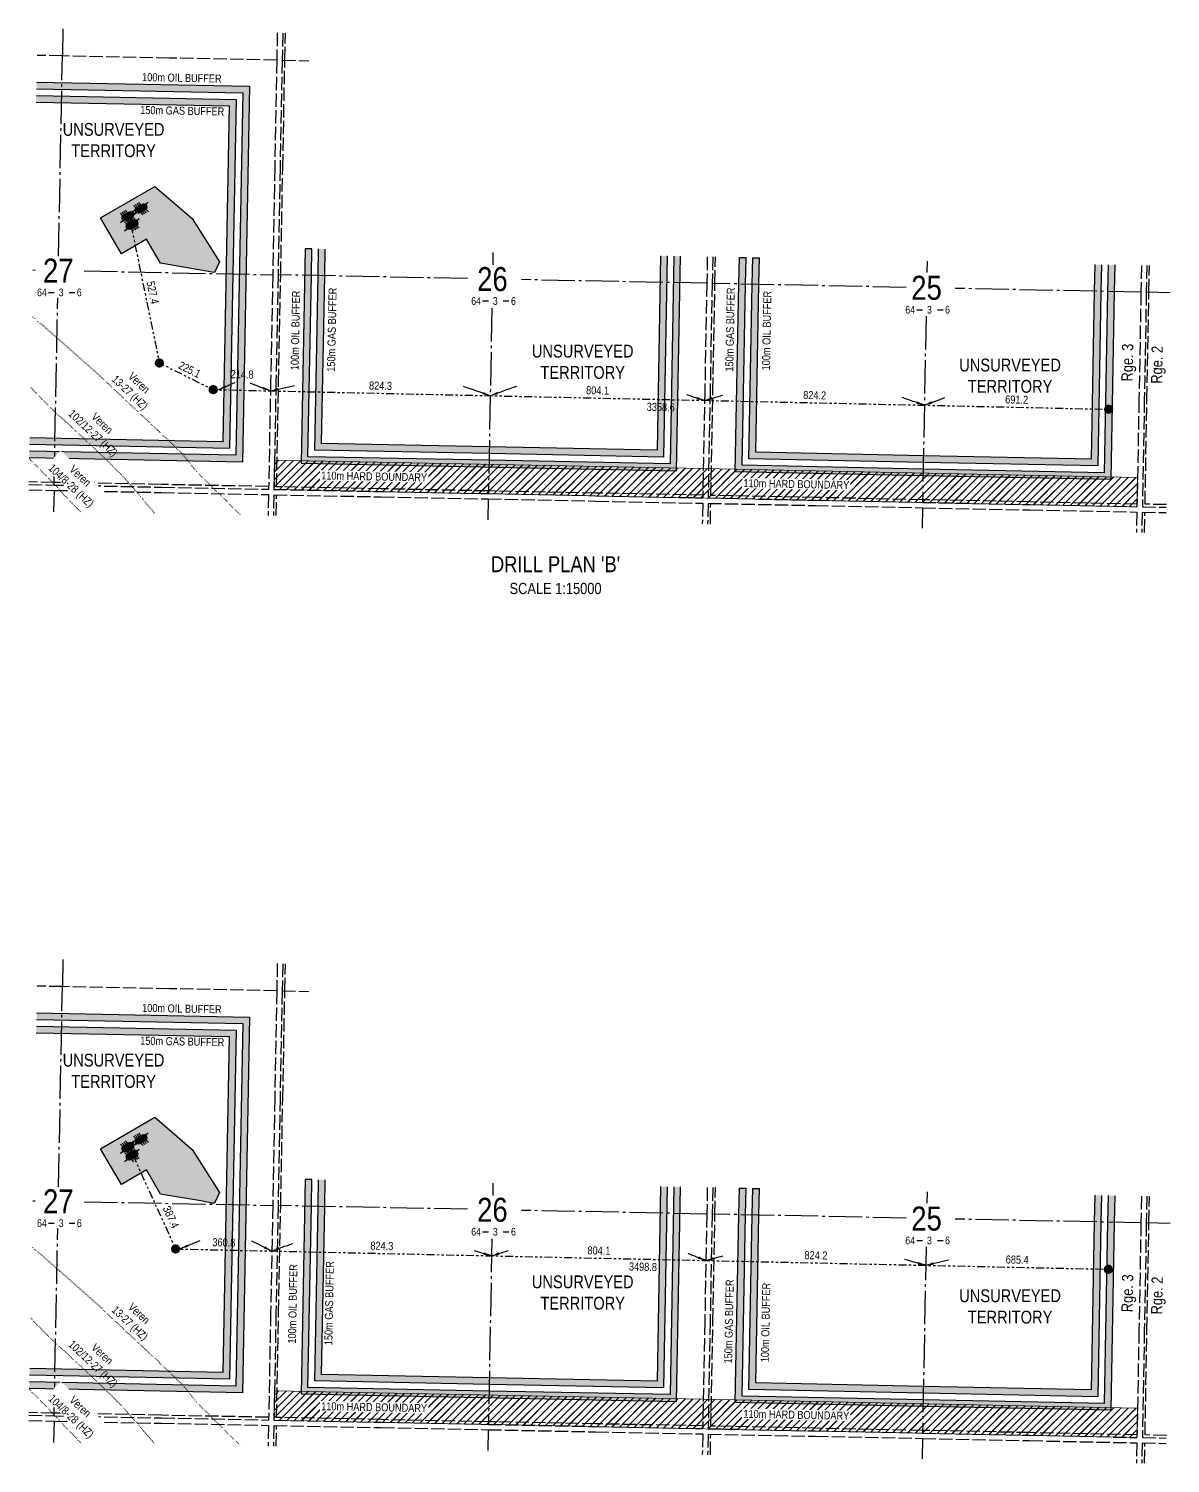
# Model space of a CAD drawing. Extents: x 398953 to 418778, y 6021401 to 6052343.
# Drawn here: x 408631 to 412910, y 6033835 to 6039212 of the extents above; entities that cross this region are included whole.
import ezdxf
from ezdxf.enums import TextEntityAlignment as Align

# ---------------------------------------------------------------- set-up
doc = ezdxf.new("R2010")
doc.units = 0
doc.header["$LTSCALE"] = 5
for name, pattern in [('foc-DOT', [1, 0.2, -0.8]), ('foc-DRILLPATH', [14.75, 6, -1.75, 1.75, -1.75, 1.75, -1.75]), ('foc-QUARTERLINE', [33, 25, -3, 2, -3]), ('foc-UNSURVEYED', [12.5, 10, -2.5])]:
    doc.linetypes.add(name, pattern=pattern)
for name, color, linetype in [('10', 1, 'Continuous'), ('9', 3, 'Continuous'), ('_.undo', 7, 'Continuous'), ('ABADATA-DRILL', 8, 'foc-DOT'), ('ABADATA-DRILL-T', 8, 'Continuous'), ('AS-DRILL', 8, 'foc-DOT'), ('AS-TARGET-GAS', 182, 'Continuous'), ('AS-TARGET-GAS-H', 181, 'Continuous'), ('AS-TARGET-OIL', 146, 'Continuous'), ('AS-TARGET-OIL-H', 131, 'Continuous'), ('D-TXT', 6, 'Continuous'), ('DETAIL-T', 7, 'Continuous'), ('L-BD', 7, 'Continuous'), ('L-MON', 1, 'Continuous'), ('L-SECLBL', 7, 'Continuous'), ('L-SECQ', 8, 'foc-QUARTERLINE'), ('L-USEC', 7, 'foc-UNSURVEYED'), ('P-BUFFER-PURPLE-T', 187, 'Continuous'), ('P-PDRILLPATH', 12, 'foc-DRILLPATH'), ('P-PROPOSED', 10, 'Continuous'), ('P-PROPOSED-H', 21, 'Continuous')]:
    doc.layers.add(name, color=color, linetype=linetype)
doc.layers.add('T-TIE-T', color=201, linetype='Continuous', lineweight=18)
doc.styles.add('80CG', font='ARIALN.TTF', dxfattribs={"height": 10})
doc.styles.add('80L', font='ARIALN.TTF', dxfattribs={"height": 10})
doc.styles.add('SIMPLEX', font='ARIALN.TTF')
doc.dimstyles.new('Compass 5 000', dxfattribs={"dimscale": 5, "dimtxt": 9, "dimasz": 2, "dimexe": 0.2, "dimexo": 0.0625, "dimgap": 0.5, "dimtad": 0, "dimtih": 1, "dimtoh": 1, "dimzin": 0, "dimdsep": 46, "dimtxsty": '80CG', "dimcen": 0.1, "dimse1": 1, "dimse2": 1, "dimclrd": 256, "dimclrt": 256, "dimaunit": 1, "dimadec": 4, "dimazin": 0, "dimtfac": 0.06, "dimtofl": 0, "dimtmove": 0, "dimatfit": 1, "dimfxl": 0.2, "dimtolj": 1, "dimtzin": 0, "dimlwd": -1, "dimarcsym": 0})

# ---------------------------------------------------------------- blocks, each defined once
blk = doc.blocks.new('L-SECLBL')
at = {"layer": '9', "color": 7}
for p, q in [((-5.1, -27.8), (-12.3, -27.8)), ((20.7, -27.8), (13.5, -27.8))]:
    blk.add_line(p, q, dxfattribs=at)
at = {"layer": '10', "color": 2, "style": 'SIMPLEX'}
blk.add_attdef('SEC', text='', height=30, dxfattribs=at).set_placement((0, 0), align=Align.MIDDLE)
at = {"layer": '10', "color": 5, "style": '80L'}
blk.add_attdef('TWP', text='', height=9.5, dxfattribs=at).set_placement((-14.4, -27.4), align=Align.MIDDLE_RIGHT)
blk.add_attdef('RGE', text='', height=9.5, dxfattribs=at).set_placement((3.6, -27.4), align=Align.MIDDLE_CENTER)
blk.add_attdef('MER', text='', height=9.5, dxfattribs=at).set_placement((23.2, -27.4), align=Align.MIDDLE_LEFT)
blk = doc.blocks.new('plbh')
at = {"layer": 'L-MON'}
h = blk.add_hatch(color=255, dxfattribs=at)
h.dxf.hatch_style = 1
edge = h.paths.add_edge_path()
edge.add_arc((0, 0), 1.16, 0, 360)
h = blk.add_hatch(color=256, dxfattribs=at)
h.dxf.hatch_style = 1
h.paths.add_polyline_path([(-0.96, 0, 1), (0.96, 0, 1)])
h.paths.add_polyline_path([(0.91, 0, -1), (-0.91, 0, -1)], flags=16)
h.paths.add_polyline_path([(0.45, 0, -1), (-0.45, 0, -1)], flags=0)
h = blk.add_hatch(color=256, dxfattribs=at)
h.dxf.hatch_style = 1
h.paths.add_polyline_path([(-0.45, 0, 1), (0.45, 0, 1)])
h.paths.add_polyline_path([(0.4, 0, -1), (-0.4, 0, -1)], flags=16)
at = {"layer": 'L-MON', "color": 240}
for radius in [0.96, 0.91, 0.45, 0.4]:
    blk.add_circle((0, 0), radius, dxfattribs=at)
blk = doc.blocks.new('WC')
at = {"layer": 'L-MON'}
h = blk.add_hatch(color=255, dxfattribs=at)
h.dxf.hatch_style = 1
edge = h.paths.add_edge_path()
edge.add_arc((0, 0), 0.9, 0, 360)
at = {"layer": 'L-MON', "color": 240, "flags": 128}
for points in [[(-0.62, 0.5), (-1.23, 1.12)], [(0.52, 0.61), (1.13, 1.21)], [(-1.18, -1.18), (-0.56, -0.57)], [(1.16, -1.18), (0.56, -0.57)]]:
    blk.add_lwpolyline(points, dxfattribs=at)
at = {"layer": 'L-MON', "color": 240}
for radius in [0.8, 0.373]:
    blk.add_circle((0, 0), radius, dxfattribs=at)

msp = doc.modelspace()

# ---------------------------------------------------------------- hatches: boundary and pattern name
at = {"layer": 'AS-TARGET-GAS-H'}
h = msp.add_hatch(color=256, dxfattribs=at)
h.dxf.hatch_style = 1
h.paths.add_polyline_path([(408659.553, 6038961.803), (408659.063, 6038936.818), (409382.399, 6038922.455), (409358.27, 6037664.064), (408634.558, 6037678.401), (408634.063, 6037653.417), (409382.775, 6037638.584), (409407.863, 6038946.943)])
h = msp.add_hatch(color=256, dxfattribs=at)
h.dxf.hatch_style = 1
h.paths.add_polyline_path([(409717.158, 6038386.314), (409742.142, 6038385.812), (409740.228, 6038286.032), (409728.162, 6037656.735), (410357.137, 6037644.273), (410985.771, 6037631.834), (410999.49, 6038360.571), (411024.474, 6038360.069), (411010.285, 6037606.355), (410356.643, 6037619.289), (409702.699, 6037632.246), (409715.244, 6038286.511)], flags=17)
h = msp.add_hatch(color=256, dxfattribs=at)
h.dxf.hatch_style = 1
h.paths.add_polyline_path([(411344.395, 6038353.647), (411369.379, 6038353.145), (411367.509, 6038253.83), (411355.661, 6037624.383), (411984.757, 6037611.509), (412613.145, 6037598.645), (412624.764, 6038227.712), (412626.615, 6038327.905), (412651.599, 6038327.404), (412649.748, 6038227.25), (412637.667, 6037573.148), (411984.246, 6037586.525), (411330.207, 6037599.909), (411342.525, 6038254.3)], flags=17)
h = msp.add_hatch(color=256, dxfattribs=at)
h.dxf.hatch_style = 1
h.paths.add_polyline_path([(408659.553, 6035473.729), (408659.063, 6035448.745), (409382.399, 6035434.381), (409358.27, 6034175.991), (408634.558, 6034190.328), (408634.063, 6034165.344), (409382.775, 6034150.511), (409407.863, 6035458.87)])
h = msp.add_hatch(color=256, dxfattribs=at)
h.dxf.hatch_style = 1
h.paths.add_polyline_path([(409717.158, 6034898.241), (409742.142, 6034897.739), (409740.228, 6034797.959), (409728.162, 6034168.662), (410357.137, 6034156.2), (410985.771, 6034143.761), (410999.49, 6034872.497), (411024.474, 6034871.996), (411010.285, 6034118.282), (410356.643, 6034131.216), (409702.699, 6034144.172), (409715.244, 6034798.438)], flags=17)
h = msp.add_hatch(color=256, dxfattribs=at)
h.dxf.hatch_style = 1
h.paths.add_polyline_path([(411344.395, 6034865.573), (411369.379, 6034865.072), (411367.509, 6034765.757), (411355.661, 6034136.309), (411984.757, 6034123.435), (412613.145, 6034110.571), (412624.764, 6034739.639), (412626.615, 6034839.832), (412651.599, 6034839.331), (412649.748, 6034739.177), (412637.667, 6034085.075), (411984.246, 6034098.452), (411330.207, 6034111.836), (411342.525, 6034766.227)], flags=17)
at = {"layer": 'AS-TARGET-OIL-H'}
h = msp.add_hatch(color=256, dxfattribs=at)
h.dxf.hatch_style = 1
h.paths.add_polyline_path([(408660.533, 6039011.771), (408660.043, 6038986.787), (409433.326, 6038971.431), (409407.28, 6037613.105), (408633.568, 6037628.433), (408633.073, 6037603.449), (409431.786, 6037587.625), (409458.789, 6038995.92)])
h = msp.add_hatch(color=256, dxfattribs=at)
h.dxf.hatch_style = 1
h.paths.add_polyline_path([(409692.174, 6038386.816), (409667.189, 6038387.295), (409651.772, 6037583.268), (411059.313, 6037555.398), (411074.439, 6038358.941), (411049.458, 6038359.568), (411034.799, 6037580.876), (410356.149, 6037594.305), (409677.235, 6037607.756), (409690.259, 6038286.99)])
h = msp.add_hatch(color=256, dxfattribs=at)
h.dxf.hatch_style = 1
h.paths.add_polyline_path([(411294.427, 6038354.65), (411319.411, 6038354.148), (411317.54, 6038254.77), (411304.752, 6037575.436), (411983.735, 6037561.541), (412662.19, 6037547.652), (412674.733, 6038226.789), (412676.583, 6038326.902), (412701.567, 6038326.401), (412699.718, 6038226.327), (412686.712, 6037522.156), (411983.223, 6037536.557), (411279.298, 6037550.962), (411292.555, 6038255.241)])
h = msp.add_hatch(color=256, dxfattribs=at)
h.dxf.hatch_style = 1
h.paths.add_polyline_path([(408660.533, 6035523.698), (408660.043, 6035498.714), (409433.326, 6035483.358), (409407.28, 6034125.032), (408633.568, 6034140.36), (408633.073, 6034115.376), (409431.786, 6034099.552), (409458.789, 6035507.847)])
h = msp.add_hatch(color=256, dxfattribs=at)
h.dxf.hatch_style = 1
h.paths.add_polyline_path([(409692.174, 6034898.742), (409667.189, 6034899.221), (409651.772, 6034095.195), (411059.313, 6034067.325), (411074.439, 6034870.868), (411049.458, 6034871.494), (411034.799, 6034092.803), (410356.149, 6034106.232), (409677.235, 6034119.683), (409690.259, 6034798.917)])
h = msp.add_hatch(color=256, dxfattribs=at)
h.dxf.hatch_style = 1
h.paths.add_polyline_path([(411294.427, 6034866.576), (411319.411, 6034866.075), (411317.54, 6034766.697), (411304.752, 6034087.363), (411983.735, 6034073.468), (412662.19, 6034059.579), (412674.733, 6034738.715), (412676.583, 6034838.829), (412701.567, 6034838.328), (412699.718, 6034738.254), (412686.712, 6034034.082), (411983.223, 6034048.484), (411279.298, 6034062.889), (411292.555, 6034767.168)])
at = {"layer": 'P-PROPOSED-H'}
h = msp.add_hatch(color=256, dxfattribs=at)
h.dxf.hatch_style = 1
h.paths.add_polyline_path([(409071.707, 6038423.032), (408978.19, 6038368.548), (408900.196, 6038502.417), (409103.591, 6038620.918), (409243.215, 6038499.919), (409346.272, 6038338.366), (409326.699, 6038298.563), (409317.598, 6038298.741), (409275.579, 6038306.513), (409124.364, 6038332.652)])
h = msp.add_hatch(color=256, dxfattribs=at)
h.dxf.hatch_style = 1
h.paths.add_polyline_path([(409071.707, 6034934.959), (408978.19, 6034880.475), (408900.196, 6035014.344), (409103.591, 6035132.845), (409243.215, 6035011.846), (409346.272, 6034850.293), (409326.699, 6034810.49), (409317.598, 6034810.668), (409275.579, 6034818.44), (409124.364, 6034844.579)])
at = {"layer": 'T-TIE-T', "linetype": 'Continuous'}
h = msp.add_hatch(dxfattribs=at)
h.set_pattern_fill('JIS_LC_20', color=256, scale=0.999128)
h.set_pattern_definition([(45, (-31738.768, -13132.653), (-14.12980948, 14.12980948), []), (45, (-31738.368, -13132.653), (-14.12980948, 14.12980948), [])])
h.paths.add_polyline_path([(412784.802, 6037420.17), (409549.919, 6037485.309), (409552.133, 6037595.238), (411159.544, 6037563.411), (412787.016, 6037530.1)])
h = msp.add_hatch(dxfattribs=at)
h.set_pattern_fill('JIS_LC_20', color=256, scale=0.999128)
h.set_pattern_definition([(45, (-31738.768, -16620.726), (-14.12980948, 14.12980948), []), (45, (-31738.368, -16620.726), (-14.12980948, 14.12980948), [])])
h.paths.add_polyline_path([(412784.802, 6033932.097), (409549.919, 6033997.235), (409552.133, 6034107.165), (411159.544, 6034075.338), (412787.016, 6034042.027)])

# ---------------------------------------------------------------- linework, layer by layer
at = {"layer": 'ABADATA-DRILL', "flags": 128}
for points in [[(409102.751, 6037396.168), (409098.72, 6037400.892), (409086.062, 6037415.708), (409073.589, 6037430.27), (409061.039, 6037444.963), (409048.6, 6037459.705), (409036.219, 6037474.385), (409023.677, 6037488.998), (409011.085, 6037503.603), (408998.359, 6037517.98), (408985.227, 6037532.054), (408971.91, 6037545.923), (408958.502, 6037559.683), (408944.919, 6037573.216), (408931.035, 6037586.675), (408917.228, 6037600.002), (408903.464, 6037613.439), (408889.737, 6037626.765), (408875.901, 6037640.133), (408861.962, 6037653.343), (408847.911, 6037666.435), (408833.89, 6037679.556), (408819.837, 6037692.578), (408805.695, 6037705.612), (408791.484, 6037718.747), (408777.36, 6037731.711), (408763.156, 6037744.626), (408748.942, 6037757.601), (408734.841, 6037770.694), (408720.864, 6037784.005), (408706.941, 6037797.565), (408693.258, 6037811.06), (408679.647, 6037824.694), (408666.295, 6037838.262), (408652.827, 6037852.023), (408639.408, 6037865.753), (408638.148, 6037867.017)], [(408824.466, 6037401.625), (408813.591, 6037413.018), (408800.193, 6037426.808), (408786.725, 6037440.609), (408773.339, 6037454.488), (408759.359, 6037469.209), (408746.207, 6037483.304), (408733.114, 6037497.308), (408719.942, 6037511.404), (408706.726, 6037525.32), (408693.35, 6037539.189), (408680.063, 6037553.017), (408666.858, 6037566.973), (408653.248, 6037580.636), (408639.186, 6037593.679), (408632.948, 6037599.405)], [(409102.751, 6033908.095), (409098.72, 6033912.819), (409086.062, 6033927.634), (409073.589, 6033942.197), (409061.039, 6033956.89), (409048.6, 6033971.632), (409036.219, 6033986.312), (409023.677, 6034000.925), (409011.085, 6034015.53), (408998.359, 6034029.907), (408985.227, 6034043.981), (408971.91, 6034057.849), (408958.502, 6034071.609), (408944.919, 6034085.143), (408931.035, 6034098.601), (408917.228, 6034111.929), (408903.464, 6034125.366), (408889.737, 6034138.691), (408875.901, 6034152.06), (408861.962, 6034165.269), (408847.911, 6034178.362), (408833.89, 6034191.483), (408819.837, 6034204.505), (408805.695, 6034217.539), (408791.484, 6034230.674), (408777.36, 6034243.638), (408763.156, 6034256.553), (408748.942, 6034269.528), (408734.841, 6034282.621), (408720.864, 6034295.932), (408706.941, 6034309.492), (408693.258, 6034322.987), (408679.647, 6034336.62), (408666.295, 6034350.189), (408652.827, 6034363.95), (408639.408, 6034377.68), (408638.148, 6034378.943)], [(408824.466, 6033913.552), (408813.591, 6033924.945), (408800.193, 6033938.735), (408786.725, 6033952.536), (408773.339, 6033966.415), (408759.359, 6033981.136), (408746.207, 6033995.231), (408733.114, 6034009.235), (408719.942, 6034023.33), (408706.726, 6034037.247), (408693.35, 6034051.116), (408680.063, 6034064.943), (408666.858, 6034078.899), (408653.248, 6034092.563), (408639.186, 6034105.606), (408632.948, 6034111.332)]]:
    msp.add_lwpolyline(points, dxfattribs=at)
at = {"layer": 'AS-DRILL', "flags": 128}
for points in [[(409423.797, 6037389.873), (409411.056, 6037402.417), (409397.549, 6037415.699), (409394.369, 6037418.86), (409384.058, 6037429.31), (409375.896, 6037437.638), (409370.529, 6037443.042), (409356.925, 6037456.506), (409343.181, 6037469.992), (409329.545, 6037483.376), (409315.851, 6037496.822), (409302.108, 6037510.328), (409288.343, 6037523.735), (409274.561, 6037537.342), (409261.254, 6037551.19), (409248.866, 6037566), (409237.4, 6037581.393), (409225.254, 6037596.319), (409212.499, 6037610.756), (409199.326, 6037624.792), (409185.734, 6037638.395), (409172.103, 6037651.99), (409158.236, 6037665.288), (409144.134, 6037678.381), (409130.227, 6037691.661), (409116.502, 6037705.116), (409102.644, 6037718.365), (409088.502, 6037731.429), (409074.302, 6037744.554), (409060.901, 6037757.133), (409046.84, 6037770.286), (409032.777, 6037783.258), (409018.685, 6037796.311), (409004.577, 6037809.564), (408990.629, 6037822.864), (408976.57, 6037836.067), (408962.456, 6037849.02), (408948.381, 6037862.413), (408934.505, 6037875.801), (408920.498, 6037889.093), (408906.45, 6037902.365), (408892.235, 6037915.26), (408877.787, 6037928.029), (408863.509, 6037940.776), (408849.171, 6037953.503), (408834.712, 6037966.203), (408820.363, 6037978.911), (408805.987, 6037991.769), (408791.542, 6038004.639), (408777.134, 6038017.428), (408762.637, 6038030.179), (408748.047, 6038042.851), (408733.516, 6038055.462), (408719.106, 6038068.061), (408704.676, 6038080.72), (408690.118, 6038093.452), (408675.617, 6038106.063), (408661.067, 6038118.724), (408646.648, 6038131.413), (408643.341, 6038134.336)], [(409102.751, 6037396.168), (409098.72, 6037400.892), (409086.062, 6037415.708), (409073.589, 6037430.27), (409061.039, 6037444.963), (409048.6, 6037459.705), (409036.219, 6037474.385), (409023.677, 6037488.998), (409011.085, 6037503.603), (408998.359, 6037517.98), (408985.227, 6037532.054), (408971.91, 6037545.923), (408958.502, 6037559.683), (408944.919, 6037573.216), (408931.035, 6037586.675), (408917.228, 6037600.002), (408903.464, 6037613.439), (408889.737, 6037626.765), (408875.901, 6037640.133), (408861.962, 6037653.343), (408847.911, 6037666.435), (408833.89, 6037679.556), (408819.837, 6037692.578), (408805.695, 6037705.612), (408791.484, 6037718.747), (408777.36, 6037731.711), (408763.156, 6037744.626), (408748.942, 6037757.601), (408734.841, 6037770.694), (408720.864, 6037784.005), (408706.941, 6037797.565), (408693.258, 6037811.06), (408679.647, 6037824.694), (408666.295, 6037838.262), (408652.827, 6037852.023), (408639.408, 6037865.753), (408638.148, 6037867.017)], [(408824.466, 6037401.625), (408813.591, 6037413.018), (408800.193, 6037426.808), (408786.725, 6037440.609), (408773.339, 6037454.488), (408759.359, 6037469.209), (408746.207, 6037483.304), (408733.114, 6037497.308), (408719.942, 6037511.404), (408706.726, 6037525.32), (408693.35, 6037539.189), (408680.063, 6037553.017), (408666.858, 6037566.973), (408653.248, 6037580.636), (408639.186, 6037593.679), (408632.948, 6037599.405)], [(409423.797, 6033901.8), (409411.056, 6033914.344), (409397.549, 6033927.625), (409394.369, 6033930.787), (409384.058, 6033941.237), (409375.896, 6033949.565), (409370.529, 6033954.969), (409356.925, 6033968.433), (409343.181, 6033981.919), (409329.545, 6033995.303), (409315.851, 6034008.749), (409302.108, 6034022.255), (409288.343, 6034035.661), (409274.561, 6034049.269), (409261.254, 6034063.117), (409248.866, 6034077.927), (409237.4, 6034093.32), (409225.254, 6034108.246), (409212.499, 6034122.683), (409199.326, 6034136.719), (409185.734, 6034150.322), (409172.103, 6034163.916), (409158.236, 6034177.215), (409144.134, 6034190.308), (409130.227, 6034203.587), (409116.502, 6034217.043), (409102.644, 6034230.292), (409088.502, 6034243.356), (409074.302, 6034256.481), (409060.901, 6034269.06), (409046.84, 6034282.212), (409032.777, 6034295.185), (409018.685, 6034308.238), (409004.577, 6034321.491), (408990.629, 6034334.791), (408976.57, 6034347.993), (408962.456, 6034360.947), (408948.381, 6034374.339), (408934.505, 6034387.728), (408920.498, 6034401.019), (408906.45, 6034414.291), (408892.235, 6034427.187), (408877.787, 6034439.956), (408863.509, 6034452.703), (408849.171, 6034465.43), (408834.712, 6034478.13), (408820.363, 6034490.838), (408805.987, 6034503.696), (408791.542, 6034516.566), (408777.134, 6034529.355), (408762.637, 6034542.105), (408748.047, 6034554.778), (408733.516, 6034567.389), (408719.106, 6034579.988), (408704.676, 6034592.647), (408690.118, 6034605.379), (408675.617, 6034617.99), (408661.067, 6034630.651), (408646.648, 6034643.34), (408643.341, 6034646.263)], [(409102.751, 6033908.095), (409098.72, 6033912.819), (409086.062, 6033927.634), (409073.589, 6033942.197), (409061.039, 6033956.89), (409048.6, 6033971.632), (409036.219, 6033986.312), (409023.677, 6034000.925), (409011.085, 6034015.53), (408998.359, 6034029.907), (408985.227, 6034043.981), (408971.91, 6034057.849), (408958.502, 6034071.609), (408944.919, 6034085.143), (408931.035, 6034098.601), (408917.228, 6034111.929), (408903.464, 6034125.366), (408889.737, 6034138.691), (408875.901, 6034152.06), (408861.962, 6034165.269), (408847.911, 6034178.362), (408833.89, 6034191.483), (408819.837, 6034204.505), (408805.695, 6034217.539), (408791.484, 6034230.674), (408777.36, 6034243.638), (408763.156, 6034256.553), (408748.942, 6034269.528), (408734.841, 6034282.621), (408720.864, 6034295.932), (408706.941, 6034309.492), (408693.258, 6034322.987), (408679.647, 6034336.62), (408666.295, 6034350.189), (408652.827, 6034363.95), (408639.408, 6034377.68), (408638.148, 6034378.943)], [(408824.466, 6033913.552), (408813.591, 6033924.945), (408800.193, 6033938.735), (408786.725, 6033952.536), (408773.339, 6033966.415), (408759.359, 6033981.136), (408746.207, 6033995.231), (408733.114, 6034009.235), (408719.942, 6034023.33), (408706.726, 6034037.247), (408693.35, 6034051.116), (408680.063, 6034064.943), (408666.858, 6034078.899), (408653.248, 6034092.563), (408639.186, 6034105.606), (408632.948, 6034111.332)]]:
    msp.add_lwpolyline(points, dxfattribs=at)
at = {"layer": 'AS-TARGET-GAS-H', "flags": 128}
for points in [[(408659.553, 6038961.803), (409407.863, 6038946.943), (409382.775, 6037638.584), (408634.063, 6037653.417)], [(408659.063, 6038936.818), (409382.399, 6038922.455), (409358.27, 6037664.064), (408634.558, 6037678.401)], [(411024.474, 6038360.069), (411010.285, 6037606.355), (410356.643, 6037619.289), (409702.699, 6037632.246), (409715.244, 6038286.511), (409717.158, 6038386.314)], [(410999.49, 6038360.571), (410985.771, 6037631.834), (410357.137, 6037644.273), (409728.162, 6037656.735), (409740.228, 6038286.032), (409742.142, 6038385.812)], [(412651.599, 6038327.404), (412649.748, 6038227.25), (412637.667, 6037573.148), (411984.246, 6037586.525), (411330.207, 6037599.909), (411342.525, 6038254.3), (411344.395, 6038353.647)], [(411344.395, 6038353.647), (411369.379, 6038353.145)], [(412626.615, 6038327.905), (412624.764, 6038227.712), (412613.145, 6037598.645), (411984.757, 6037611.509), (411355.661, 6037624.383), (411367.509, 6038253.83), (411369.379, 6038353.145)], [(408659.553, 6035473.729), (409407.863, 6035458.87), (409382.775, 6034150.511), (408634.063, 6034165.344)], [(408659.063, 6035448.745), (409382.399, 6035434.381), (409358.27, 6034175.991), (408634.558, 6034190.328)], [(411024.474, 6034871.996), (411010.285, 6034118.282), (410356.643, 6034131.216), (409702.699, 6034144.172), (409715.244, 6034798.438), (409717.158, 6034898.241)], [(410999.49, 6034872.497), (410985.771, 6034143.761), (410357.137, 6034156.2), (409728.162, 6034168.662), (409740.228, 6034797.959), (409742.142, 6034897.739)], [(412651.599, 6034839.331), (412649.748, 6034739.177), (412637.667, 6034085.075), (411984.246, 6034098.452), (411330.207, 6034111.836), (411342.525, 6034766.227), (411344.395, 6034865.573)], [(411344.395, 6034865.573), (411369.379, 6034865.072)], [(412626.615, 6034839.832), (412624.764, 6034739.639), (412613.145, 6034110.571), (411984.757, 6034123.435), (411355.661, 6034136.309), (411367.509, 6034765.757), (411369.379, 6034865.072)]]:
    msp.add_lwpolyline(points, dxfattribs=at)
at = {"layer": 'AS-TARGET-OIL-H', "flags": 128}
for points in [[(408660.533, 6039011.771), (409458.789, 6038995.92), (409431.786, 6037587.625), (408633.073, 6037603.449)], [(408660.043, 6038986.787), (409433.326, 6038971.431), (409407.28, 6037613.105), (408633.568, 6037628.433)], [(409667.189, 6038387.295), (409651.772, 6037583.268), (411059.313, 6037555.398), (411074.439, 6038358.941)], [(409692.174, 6038386.816), (409667.189, 6038387.295)], [(411049.458, 6038359.568), (411034.799, 6037580.876), (410356.149, 6037594.305), (409677.235, 6037607.756), (409690.259, 6038286.99), (409692.174, 6038386.816)], [(412701.567, 6038326.401), (412699.718, 6038226.327), (412686.712, 6037522.156), (411983.223, 6037536.557), (411279.298, 6037550.962), (411292.555, 6038255.241), (411294.427, 6038354.65)], [(411294.427, 6038354.65), (411319.411, 6038354.148)], [(412676.583, 6038326.902), (412674.733, 6038226.789), (412662.19, 6037547.652), (411983.735, 6037561.541), (411304.752, 6037575.436), (411317.54, 6038254.77), (411319.411, 6038354.148)], [(408660.533, 6035523.698), (409458.789, 6035507.847), (409431.786, 6034099.552), (408633.073, 6034115.376)], [(408660.043, 6035498.714), (409433.326, 6035483.358), (409407.28, 6034125.032), (408633.568, 6034140.36)], [(409667.189, 6034899.221), (409651.772, 6034095.195), (411059.313, 6034067.325), (411074.439, 6034870.868)], [(409692.174, 6034898.742), (409667.189, 6034899.221)], [(411049.458, 6034871.494), (411034.799, 6034092.803), (410356.149, 6034106.232), (409677.235, 6034119.683), (409690.259, 6034798.917), (409692.174, 6034898.742)], [(412701.567, 6034838.328), (412699.718, 6034738.254), (412686.712, 6034034.082), (411983.223, 6034048.484), (411279.298, 6034062.889), (411292.555, 6034767.168), (411294.427, 6034866.576)], [(411294.427, 6034866.576), (411319.411, 6034866.075)], [(412676.583, 6034838.829), (412674.733, 6034738.715), (412662.19, 6034059.579), (411983.735, 6034073.468), (411304.752, 6034087.363), (411317.54, 6034766.697), (411319.411, 6034866.075)]]:
    msp.add_lwpolyline(points, dxfattribs=at)
at = {"layer": 'L-SECQ'}
for p, q in [((408759.148, 6039211.821), (408757.172, 6039109.826)), ((410370.841, 6038373.191), (410369.953, 6038326.457)), ((411997.996, 6038340.525), (411997.214, 6038298.595)), ((410275.361, 6038275.312), (409565.337, 6038289.385)), ((411172.504, 6038257.531), (410478.389, 6038271.288)), ((411919.59, 6038242.356), (411192.617, 6038257.122)), ((412799.658, 6038224.481), (412102.849, 6038238.634)), ((412909.787, 6038222.244), (412819.77, 6038224.072)), ((410366.878, 6038164.533), (410353.676, 6037469.384)), ((411994.152, 6038134.392), (411981.136, 6037436.353)), ((408725.67, 6037481.517), (408724.119, 6037401.684)), ((410353.294, 6037449.27), (410351.821, 6037371.677)), ((411980.766, 6037416.509), (411979.33, 6037339.772)), ((408759.148, 6035723.748), (408757.172, 6035621.753)), ((410370.841, 6034885.118), (410369.953, 6034838.384)), ((411997.996, 6034852.452), (411997.214, 6034810.522)), ((410275.361, 6034787.239), (409565.337, 6034801.312)), ((411172.504, 6034769.457), (410478.389, 6034783.215)), ((411919.59, 6034754.283), (411192.617, 6034769.049)), ((412799.658, 6034736.408), (412102.849, 6034750.561)), ((412909.787, 6034734.171), (412819.77, 6034735.999)), ((410366.878, 6034676.459), (410353.676, 6033981.311)), ((411994.152, 6034646.319), (411981.136, 6033948.28)), ((408725.67, 6033993.444), (408724.119, 6033913.611)), ((410353.294, 6033961.197), (410351.821, 6033883.603)), ((411980.766, 6033928.436), (411979.33, 6033851.699))]:
    msp.add_line(p, q, dxfattribs=at)
at = {"layer": 'L-SECQ', "flags": 128}
for points in [[(408742.652, 6038359.293), (408757.172, 6039109.826)], [(408646.725, 6038307.604), (408655.264, 6038307.435)], [(408838.627, 6038303.798), (409545.224, 6038289.784)], [(408726.059, 6037501.63), (408739.642, 6038203.742)], [(408742.652, 6034871.22), (408757.172, 6035621.753)], [(408646.725, 6034819.531), (408655.264, 6034819.362)], [(408838.627, 6034815.725), (409545.224, 6034801.711)], [(408726.059, 6034013.557), (408739.642, 6034715.668)]]:
    msp.add_lwpolyline(points, dxfattribs=at)
at = {"layer": 'L-USEC'}
for p, q in [((409562.602, 6039196.067), (409560.642, 6039093.873)), ((409582.715, 6039195.672), (409580.756, 6039093.488)), ((409590.799, 6039093.274), (409592.759, 6039195.475)), ((408757.172, 6039109.826), (408662.492, 6039111.706)), ((409158.907, 6039101.849), (408757.172, 6039109.826)), ((409560.642, 6039093.873), (409158.907, 6039101.849)), ((409560.642, 6039093.873), (409552.932, 6038691.829)), ((409580.756, 6039093.488), (409573.046, 6038691.443)), ((409580.755, 6039093.474), (409680.692, 6039091.489)), ((409583.089, 6038691.232), (409590.799, 6039093.274)), ((409552.932, 6038691.829), (409551.612, 6038622.941)), ((409573.046, 6038691.443), (409571.725, 6038622.556)), ((409575.38, 6038289.187), (409583.089, 6038691.232)), ((409551.612, 6038622.941), (409545.224, 6038289.784)), ((409571.725, 6038622.556), (409565.337, 6038289.398)), ((411174.378, 6038357.06), (411172.504, 6038257.531)), ((411194.491, 6038356.656), (411192.617, 6038257.152)), ((411202.66, 6038256.918), (411204.534, 6038356.454)), ((412801.503, 6038324.394), (412799.658, 6038224.481)), ((409545.224, 6038289.784), (409537.516, 6037887.74)), ((409565.337, 6038289.398), (409557.629, 6037887.354)), ((409567.672, 6037887.142), (409575.38, 6038289.187)), ((412821.616, 6038323.991), (412819.771, 6038224.109)), ((412829.814, 6038223.94), (412831.658, 6038323.789)), ((411172.504, 6038257.531), (411164.936, 6037855.498)), ((411192.617, 6038257.152), (411185.05, 6037855.12)), ((411195.092, 6037854.883), (411202.66, 6038256.918)), ((412799.658, 6038224.481), (412792.23, 6037822.318)), ((412819.771, 6038224.109), (412812.343, 6037821.946)), ((412822.386, 6037821.781), (412829.814, 6038223.94)), ((409537.516, 6037887.74), (409529.806, 6037485.707)), ((409557.629, 6037887.354), (409549.919, 6037485.309)), ((409560.155, 6037495.154), (409567.672, 6037887.142)), ((411164.936, 6037855.498), (411157.369, 6037453.48)), ((411185.05, 6037855.12), (411177.481, 6037453.069)), ((411187.714, 6037462.907), (411195.092, 6037854.883)), ((412792.23, 6037822.318), (412784.802, 6037420.17)), ((412812.343, 6037821.946), (412804.916, 6037419.811)), ((412815.144, 6037429.674), (412822.386, 6037821.781)), ((408630.694, 6037483.399), (408725.67, 6037481.517)), ((408631.093, 6037503.512), (408726.068, 6037501.63)), ((408726.253, 6037511.674), (408631.28, 6037513.556)), ((408725.67, 6037481.517), (409127.545, 6037473.556)), ((408726.068, 6037501.63), (409127.943, 6037493.669)), ((409128.126, 6037503.712), (408726.253, 6037511.674)), ((409127.545, 6037473.556), (409529.421, 6037465.594)), ((409127.943, 6037493.669), (409529.806, 6037485.707)), ((409529.999, 6037495.751), (409128.126, 6037503.712)), ((409529.421, 6037465.594), (409527.93, 6037387.831)), ((409549.534, 6037465.195), (409548.044, 6037387.446)), ((409549.534, 6037465.195), (409951.401, 6037457.233)), ((409549.919, 6037485.309), (409951.799, 6037477.346)), ((409558.087, 6037387.24), (409559.577, 6037464.996)), ((409951.977, 6037487.391), (409560.155, 6037495.154)), ((409951.799, 6037477.346), (410353.677, 6037469.384)), ((410353.851, 6037479.427), (409951.977, 6037487.391)), ((410353.676, 6037469.384), (410755.532, 6037461.432)), ((410755.704, 6037471.476), (410353.851, 6037479.427)), ((411157.558, 6037463.524), (410755.704, 6037471.476)), ((409951.401, 6037457.233), (410353.278, 6037449.271)), ((410353.278, 6037449.271), (410755.134, 6037441.319)), ((410755.134, 6037441.319), (411156.99, 6037433.367)), ((410755.532, 6037461.432), (411157.369, 6037453.48)), ((411156.99, 6037433.367), (411155.532, 6037355.917)), ((411177.103, 6037432.955), (411175.646, 6037355.539)), ((411177.103, 6037432.955), (411578.929, 6037424.732)), ((411177.481, 6037453.069), (411579.34, 6037444.845)), ((411185.689, 6037355.326), (411187.146, 6037432.75)), ((411579.493, 6037454.889), (411187.714, 6037462.907)), ((411578.929, 6037424.732), (411980.766, 6037416.509)), ((411579.34, 6037444.845), (411981.177, 6037436.622)), ((411981.328, 6037446.666), (411579.493, 6037454.889)), ((411980.766, 6037416.509), (412382.598, 6037408.282)), ((411981.177, 6037436.622), (412383.01, 6037428.395)), ((412383.157, 6037438.44), (411981.328, 6037446.666)), ((412383.01, 6037428.395), (412784.802, 6037420.17)), ((412784.988, 6037430.214), (412383.157, 6037438.44)), ((412804.916, 6037419.811), (412894.873, 6037418.203)), ((412895.072, 6037428.245), (412815.144, 6037429.674)), ((412382.598, 6037408.282), (412784.431, 6037400.057)), ((412784.431, 6037400.057), (412783.027, 6037324.006)), ((412804.545, 6037399.698), (412803.14, 6037323.634)), ((412804.545, 6037399.698), (412894.513, 6037398.089)), ((412813.182, 6037323.414), (412814.587, 6037399.518)), ((409562.602, 6035707.993), (409560.642, 6035605.8)), ((409582.715, 6035707.599), (409580.756, 6035605.414)), ((409590.799, 6035605.201), (409592.759, 6035707.402)), ((408757.172, 6035621.753), (408662.492, 6035623.633)), ((409158.907, 6035613.776), (408757.172, 6035621.753)), ((409560.642, 6035605.8), (409158.907, 6035613.776)), ((409560.642, 6035605.8), (409552.932, 6035203.756)), ((409580.756, 6035605.414), (409573.046, 6035203.37)), ((409580.755, 6035605.401), (409680.692, 6035603.416)), ((409583.089, 6035203.159), (409590.799, 6035605.201)), ((409552.932, 6035203.756), (409551.612, 6035134.868)), ((409573.046, 6035203.37), (409571.725, 6035134.482)), ((409575.38, 6034801.114), (409583.089, 6035203.159)), ((409551.612, 6035134.868), (409545.224, 6034801.711)), ((409571.725, 6035134.482), (409565.337, 6034801.325)), ((411174.378, 6034868.987), (411172.504, 6034769.457)), ((411194.491, 6034868.583), (411192.617, 6034769.079)), ((411202.66, 6034768.845), (411204.534, 6034868.381)), ((412801.503, 6034836.321), (412799.658, 6034736.408)), ((412821.616, 6034835.918), (412819.771, 6034736.036)), ((412829.814, 6034735.867), (412831.658, 6034835.716)), ((409545.224, 6034801.711), (409537.516, 6034399.667)), ((409565.337, 6034801.325), (409557.629, 6034399.281)), ((409567.672, 6034399.069), (409575.38, 6034801.114)), ((411172.504, 6034769.457), (411164.936, 6034367.425)), ((411192.617, 6034769.079), (411185.05, 6034367.046)), ((411195.092, 6034366.81), (411202.66, 6034768.845)), ((412799.658, 6034736.408), (412792.23, 6034334.244)), ((412819.771, 6034736.036), (412812.343, 6034333.873)), ((412822.386, 6034333.708), (412829.814, 6034735.867)), ((409537.516, 6034399.667), (409529.806, 6033997.634)), ((409557.629, 6034399.281), (409549.919, 6033997.235)), ((409560.155, 6034007.08), (409567.672, 6034399.069)), ((411164.936, 6034367.425), (411157.369, 6033965.407)), ((411185.05, 6034367.046), (411177.481, 6033964.995)), ((411187.714, 6033974.834), (411195.092, 6034366.81)), ((412792.23, 6034334.244), (412784.802, 6033932.097)), ((412812.343, 6034333.873), (412804.916, 6033931.738)), ((412815.144, 6033941.601), (412822.386, 6034333.708)), ((408726.253, 6034023.601), (408631.28, 6034025.483)), ((409128.126, 6034015.639), (408726.253, 6034023.601)), ((408630.694, 6033995.326), (408725.67, 6033993.444)), ((408631.093, 6034015.439), (408726.068, 6034013.557)), ((408725.67, 6033993.444), (409127.545, 6033985.482)), ((408726.068, 6034013.557), (409127.943, 6034005.596)), ((409127.545, 6033985.482), (409529.421, 6033977.521)), ((409127.943, 6034005.596), (409529.806, 6033997.634)), ((409529.999, 6034007.677), (409128.126, 6034015.639)), ((409529.421, 6033977.521), (409527.93, 6033899.758)), ((409549.534, 6033977.122), (409548.044, 6033899.373)), ((409549.534, 6033977.122), (409951.401, 6033969.16)), ((409549.919, 6033997.235), (409951.799, 6033989.273)), ((409558.087, 6033899.167), (409559.577, 6033976.923)), ((409951.977, 6033999.318), (409560.155, 6034007.08)), ((409951.799, 6033989.273), (410353.677, 6033981.311)), ((410353.851, 6033991.354), (409951.977, 6033999.318)), ((410353.676, 6033981.311), (410755.532, 6033973.359)), ((410755.704, 6033983.403), (410353.851, 6033991.354)), ((410755.532, 6033973.359), (411157.369, 6033965.407)), ((411157.558, 6033975.451), (410755.704, 6033983.403)), ((411579.493, 6033966.816), (411187.714, 6033974.834)), ((409951.401, 6033969.16), (410353.278, 6033961.198)), ((410353.278, 6033961.198), (410755.134, 6033953.246)), ((410755.134, 6033953.246), (411156.99, 6033945.294)), ((411156.99, 6033945.294), (411155.532, 6033867.844)), ((411177.103, 6033944.882), (411175.646, 6033867.466)), ((411177.103, 6033944.882), (411578.929, 6033936.659)), ((411177.481, 6033964.995), (411579.34, 6033956.772)), ((411185.689, 6033867.253), (411187.146, 6033944.676)), ((411578.929, 6033936.659), (411980.766, 6033928.436)), ((411579.34, 6033956.772), (411981.177, 6033948.548)), ((411981.328, 6033958.593), (411579.493, 6033966.816)), ((411980.766, 6033928.436), (412382.598, 6033920.209)), ((411981.177, 6033948.548), (412383.01, 6033940.322)), ((412383.157, 6033950.367), (411981.328, 6033958.593)), ((412382.598, 6033920.209), (412784.431, 6033911.983)), ((412383.01, 6033940.322), (412784.802, 6033932.097)), ((412784.988, 6033942.141), (412383.157, 6033950.367)), ((412804.916, 6033931.738), (412894.873, 6033930.129)), ((412895.072, 6033940.171), (412815.144, 6033941.601)), ((412784.431, 6033911.983), (412783.027, 6033835.932)), ((412804.545, 6033911.624), (412803.14, 6033835.561)), ((412804.545, 6033911.624), (412894.513, 6033910.016)), ((412813.182, 6033835.341), (412814.587, 6033911.445))]:
    msp.add_line(p, q, dxfattribs=at)
at = {"layer": 'P-PROPOSED', "flags": 128}
for points in [[(409071.707, 6038423.032), (408978.19, 6038368.548), (408900.196, 6038502.417), (409103.591, 6038620.918), (409243.215, 6038499.919), (409346.272, 6038338.366), (409326.699, 6038298.563), (409317.598, 6038298.741), (409275.579, 6038306.513), (409124.364, 6038332.652)], [(409071.707, 6034934.959), (408978.19, 6034880.475), (408900.196, 6035014.344), (409103.591, 6035132.845), (409243.215, 6035011.846), (409346.272, 6034850.293), (409326.699, 6034810.49), (409317.598, 6034810.668), (409275.579, 6034818.44), (409124.364, 6034844.579)]]:
    msp.add_lwpolyline(points, close=True, dxfattribs=at)
at = {"layer": 'T-TIE-T', "linetype": 'Continuous', "flags": 128}
for points in [[(412784.802, 6037420.17), (409549.919, 6037485.309), (409552.133, 6037595.238), (411159.544, 6037563.411), (412787.016, 6037530.1), (412784.802, 6037420.17)], [(412784.802, 6033932.097), (409549.919, 6033997.235), (409552.133, 6034107.165), (411159.544, 6034075.338), (412787.016, 6034042.027), (412784.802, 6033932.097)]]:
    msp.add_lwpolyline(points, dxfattribs=at)

# ---------------------------------------------------------------- block references
at = {"layer": 'L-MON', "color": 6, "xscale": 14.99346165, "yscale": 14.99346165, "zscale": 14.99346165}
for p in [(409042.355, 6038532.16), (409048.833, 6038535.933), (409055.311, 6038539.706), (409061.789, 6038543.479), (408992.69, 6038503.232), (408999.168, 6038507.005), (409005.646, 6038510.778), (409007.82, 6038471.558), (409012.124, 6038514.551), (409014.298, 6038475.331), (409020.776, 6038479.104), (409027.254, 6038482.877), (409042.355, 6035044.086), (409048.833, 6035047.859), (409055.311, 6035051.633), (409061.789, 6035055.406), (408992.69, 6035015.158), (408999.168, 6035018.932), (409005.646, 6035022.705), (409007.82, 6034983.484), (409012.124, 6035026.478), (409014.298, 6034987.258), (409020.776, 6034991.031), (409027.254, 6034994.804)]:
    msp.add_blockref('WC', p, dxfattribs=at)
at = {"layer": 'L-MON', "xscale": 14.99999999999995, "yscale": 14.99999999999995, "zscale": 4.99999999999998}
for p in [(409120.598, 6037958.951), (409322.223, 6037859.137), (412678.548, 6037785.665), (409181.351, 6034638.632)]:
    msp.add_blockref('plbh', p, dxfattribs=at)
at = {"layer": 'L-SECLBL'}
for p, xscale, yscale, zscale, values in [((408741.615, 6038305.722), 2.999999999999989, 2.999999999999989, 2.999999999999989, {'SEC': '27', 'TWP': '64', 'RGE': '3', 'MER': '6'}), ((410368.947, 6038273.457), 2.99869232999999, 2.99869232999999, 2.99869232999999, {'SEC': '26', 'TWP': '64', 'RGE': '3', 'MER': '6'}), ((411996.136, 6038240.786), 2.99869232999999, 2.99869232999999, 2.99869232999999, {'SEC': '25', 'TWP': '64', 'RGE': '3', 'MER': '6'}), ((408741.615, 6034817.649), 2.999999999999989, 2.999999999999989, 2.999999999999989, {'SEC': '27', 'TWP': '64', 'RGE': '3', 'MER': '6'}), ((410368.947, 6034785.384), 2.99869232999999, 2.99869232999999, 2.99869232999999, {'SEC': '26', 'TWP': '64', 'RGE': '3', 'MER': '6'}), ((411996.136, 6034752.713), 2.99869232999999, 2.99869232999999, 2.99869232999999, {'SEC': '25', 'TWP': '64', 'RGE': '3', 'MER': '6'})]:
    msp.add_blockref('L-SECLBL', p, dxfattribs=dict(at, xscale=xscale, yscale=yscale, zscale=zscale)).add_auto_attribs(values)

# ---------------------------------------------------------------- texts
at = {"layer": '_.undo', "style": '80L'}
msp.add_text('225.1', height=29.9869, rotation=333.662393, dxfattribs=at).set_placement((409234.049, 6037934.575), align=Align.MIDDLE_CENTER)
at = {"layer": 'ABADATA-DRILL-T', "char_height": 30, "attachment_point": 1, "rotation": 316.789905, "style": '80L'}
for s, width, insert in [('\\pxqc;Veren\\P13-27 (HZ)', 164.3382, (408994.969, 6037952.204)), ('\\pxqc;Veren\\P102/12-27 (HZ)', 231.23452, (408832.27, 6037823.063)), ('\\pxqc;Veren\\P13-27 (HZ)', 164.3382, (408994.969, 6034464.131)), ('\\pxqc;Veren\\P102/12-27 (HZ)', 231.23452, (408832.27, 6034334.99))]:
    msp.add_mtext_dynamic_manual_height_columns(s, width=width, gutter_width=150, heights=[0], dxfattribs=dict(at, insert=insert))
at = {"layer": 'DETAIL-T', "color": 3, "char_height": 47.95816, "attachment_point": 5, "style": '80L'}
for insert in [(408948.864, 6038794.085), (410707.214, 6037963.169), (412309.151, 6037910.998), (408948.864, 6035306.012), (410707.214, 6034475.095), (412309.151, 6034422.924)]:
    msp.add_mtext_dynamic_manual_height_columns('\\pxqc;UNSURVEYED TERRITORY', width=303.92106, gutter_width=142.376, heights=[0], dxfattribs=dict(at, insert=insert))
at = {"layer": 'DETAIL-T', "color": 3, "insert": (410605.553, 6037163.64), "char_height": 59.97385, "width": 1159.00318, "attachment_point": 5, "style": '80CG'}
msp.add_mtext("\\pxqc;DRILL PLAN 'B'\\P{\\H0.7x;SCALE 1:15000}", dxfattribs=at)
at = {"layer": 'L-BD', "style": '80L'}
for s, rotation, p in [('527.4', 281.632196, (409095.351, 6038222.885)), ('3358.6', 358.745961, (410999.762, 6037793.921)), ('387.4', 294.496995, (409164.049, 6034758.262)), ('3498.8', 358.752316, (410933.089, 6034571.986))]:
    msp.add_text(s, height=29.9869, rotation=rotation, dxfattribs=at).set_placement(p, align=Align.MIDDLE_CENTER)
at = {"layer": 'P-BUFFER-PURPLE-T', "style": '80L'}
for s, rotation, p in [('214.8', 358.745961, (409430.61, 6037916.275)), ('824.3', 358.745961, (409949.385, 6037873.903)), ('804.1', 358.745961, (410763.07, 6037856.091)), ('824.2', 358.745961, (411576.712, 6037838.28)), ('691.2', 358.745961, (412333.863, 6037821.705)), ('360.8', 358.752316, (409362.269, 6034663.186)), ('824.3', 358.752316, (409954.429, 6034650.289)), ('804.1', 358.752316, (410768.068, 6034632.568)), ('824.2', 358.752316, (411581.667, 6034614.849)), ('685.4', 358.752316, (412335.945, 6034598.421))]:
    msp.add_text(s, height=29.9869, rotation=rotation, dxfattribs=at).set_placement(p, align=Align.MIDDLE_CENTER)

# ---------------------------------------------------------------- leaders
at = {"layer": 'P-BUFFER-PURPLE-T', "path_type": 1}
for points in [[(409342.136, 6037859.096), (409404.621, 6037886.172)], [(409536.877, 6037854.439), (409460.551, 6037883.114)], [(409536.877, 6037854.439), (409627.368, 6037874.464)], [(410360.646, 6037836.406), (410260.898, 6037870.775)], [(410360.646, 6037836.406), (410460.637, 6037872.59)], [(411164.246, 6037818.814), (411097.279, 6037839.097)], [(411164.246, 6037818.814), (411232.248, 6037838.198)], [(411987.931, 6037800.784), (411904.683, 6037829.61)], [(411987.931, 6037800.784), (412064.604, 6037829.61)], [(409199.639, 6034639.849), (409273.834, 6034669.9)], [(409541.947, 6034630.779), (409467.566, 6034667.982)], [(409541.947, 6034630.779), (409620.157, 6034659.232)], [(410365.67, 6034612.838), (410302.312, 6034631.545)], [(410365.67, 6034612.838), (410429.464, 6034633.133)], [(411169.226, 6034595.337), (411102.112, 6034621.168)], [(411169.226, 6034595.337), (411233.469, 6034613.251)], [(411992.867, 6034577.398), (411914.03, 6034599.072)], [(411992.867, 6034577.398), (412077.875, 6034597.28)]]:
    msp.add_leader(points, dimstyle='Compass 5 000', override={"dimasz": 6}, dxfattribs=at)

# ---------------------------------------------------------------- next in the draw order: texts
at = {"layer": 'ABADATA-DRILL-T', "char_height": 30, "attachment_point": 1, "rotation": 316.789905, "style": '80L', "bg_fill": 3, "box_fill_scale": 1.1, "bg_fill_color": 256, "bg_fill_transparency": 0}
for insert in [(408750.277, 6037626.06), (408750.277, 6034137.987)]:
    msp.add_mtext_dynamic_manual_height_columns('\\pxqc;Veren\\P104/8-28 (HZ)', width=231.23452, gutter_width=150, heights=[0], dxfattribs=dict(at, insert=insert))
at = {"layer": 'AS-TARGET-GAS', "char_height": 29.98692, "width": 317.7623, "attachment_point": 1, "style": '80L', "bg_fill": 3, "box_fill_scale": 1.1, "bg_fill_color": 256, "bg_fill_transparency": 0}
for insert, rotation in [((409049.15, 6038922.461), 358.876678), ((409748.847, 6037926.596), 88.876678), ((411241.497, 6037927.09), 88.876678), ((409049.15, 6035434.388), 358.876678), ((409738.763, 6034278.284), 88.876678), ((411237.268, 6034209.753), 88.876678)]:
    msp.add_mtext('150m GAS BUFFER', dxfattribs=dict(at, insert=insert, rotation=rotation))
at = {"layer": 'AS-TARGET-OIL', "char_height": 29.98692, "attachment_point": 1, "style": '80L', "bg_fill": 3, "box_fill_scale": 1.15, "bg_fill_color": 256, "bg_fill_true_color": 256, "bg_fill_transparency": 0}
for insert, rotation in [((409056.317, 6039045.515), 358.876678), ((409612.426, 6037932.594), 88.876678), ((411378.923, 6037931.632), 88.876678), ((409056.317, 6035557.442), 358.876678), ((409602.343, 6034284.283), 88.876678), ((411374.694, 6034214.296), 88.876678)]:
    msp.add_mtext_dynamic_manual_height_columns('100m OIL BUFFER', width=297.63269, gutter_width=142.376, heights=[0], dxfattribs=dict(at, insert=insert, rotation=rotation))
at = {"layer": 'D-TXT', "color": 3, "char_height": 41.9817, "attachment_point": 1, "rotation": 88.938294, "style": '80L', "bg_fill": 3, "box_fill_scale": 1.15, "bg_fill_color": 256, "bg_fill_true_color": 256, "bg_fill_transparency": 0}
for s, insert in [('Rge. 3', (412726.386, 6037890.21)), ('Rge. 2', (412837.177, 6037881.819)), ('Rge. 3', (412726.386, 6034402.137)), ('Rge. 2', (412837.177, 6034393.746))]:
    msp.add_mtext_dynamic_manual_height_columns(s, width=139.82424, gutter_width=142.438, heights=[0], dxfattribs=dict(at, insert=insert))
at = {"layer": 'T-TIE-T', "linetype": 'Continuous', "char_height": 29.97385, "attachment_point": 1, "rotation": 358.876678, "style": '80L', "bg_fill": 3, "box_fill_scale": 1.15, "bg_fill_color": 256, "bg_fill_true_color": 256, "bg_fill_transparency": 0}
for gutter_width, insert in [(149.869, (409727.413, 6037552.611)), (199.826, (411309.965, 6037524.1)), (149.869, (409727.413, 6034064.538)), (199.826, (411309.965, 6034036.027))]:
    msp.add_mtext_dynamic_manual_height_columns('\\pxqc;110m HARD BOUNDARY', width=396.80923, gutter_width=gutter_width, heights=[0], dxfattribs=dict(at, insert=insert))

# ---------------------------------------------------------------- next in the draw order: linework, layer by layer
at = {"layer": 'P-PDRILLPATH', "flags": 128}
for points in [[(409014.298, 6038475.331), (409120.598, 6037958.951), (409322.223, 6037859.137), (412678.548, 6037785.665)], [(409020.776, 6034991.031), (409181.351, 6034638.632), (412677.782, 6034562.481)]]:
    msp.add_lwpolyline(points, dxfattribs=at)

# ---------------------------------------------------------------- next in the draw order: block references
at = {"layer": 'L-MON', "xscale": 14.99999999999995, "yscale": 14.99999999999995, "zscale": 4.99999999999998}
msp.add_blockref('plbh', (412677.782, 6034562.481), dxfattribs=at)

doc.saveas('drawing.dxf')
